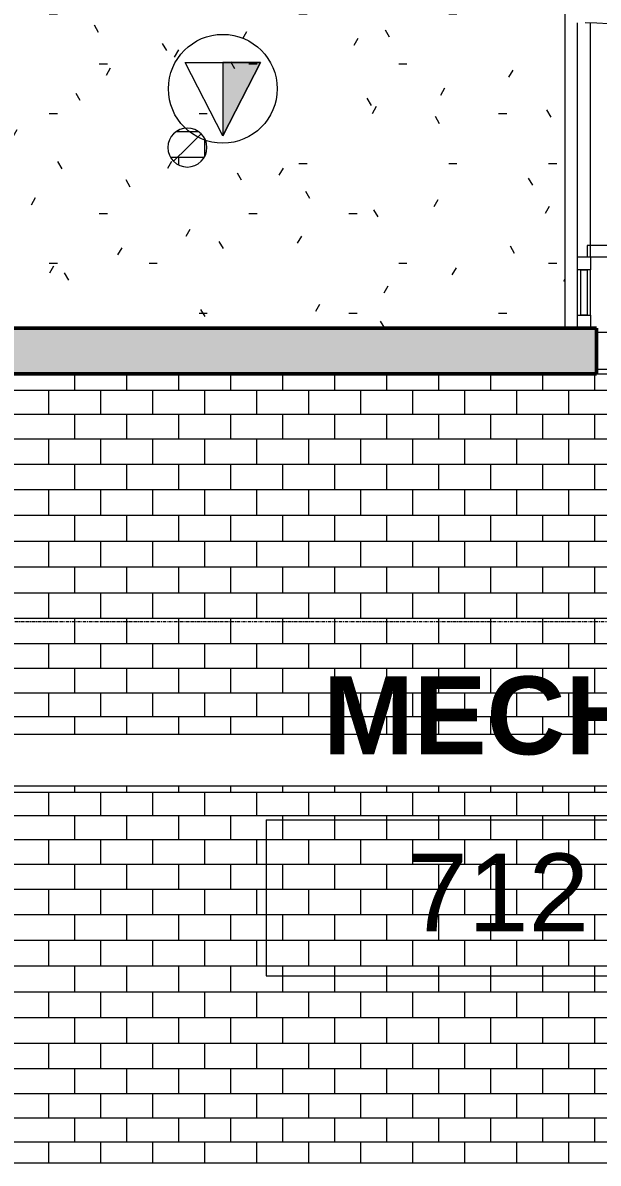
# Model space of a CAD drawing. Header units: inches. Extents: x -956 to 1409, y -1120 to 895.
# Drawn here: x 633.4 to 721.9, y -176.9 to -1.4 of the extents above; entities that cross this region are included whole.
import ezdxf

# ---------------------------------------------------------------- set-up
doc = ezdxf.new("R2010")
doc.units = ezdxf.units.IN
doc.header["$MEASUREMENT"] = 0
doc.linetypes.add('Grid Line', pattern=[0.875, 0.5, -0.125, 0.125, -0.125])
for name, color, linetype, lineweight in [('A-ANNO-NOTE', 131, 'Continuous', 9), ('A-AREA-IDEN', 2, 'Continuous', 9), ('A-CLNG', 13, 'Continuous', 13), ('A-CLNG-PATT', 13, 'Continuous', 13), ('A-DOOR', 31, 'Continuous', 13), ('A-DOOR-FRAM', 31, 'Continuous', 20), ('A-GLAZ-CURT', 52, 'Continuous', 9), ('A-GLAZ-CWMG', 51, 'Continuous', 9), ('A-WALL-PATT', 111, 'Continuous', 13), ('E-LITE-EQPM', 33, 'Continuous', 9), ('I-WALL', 2, 'Continuous', 13), ('S-GRID', 1, 'Continuous', 9)]:
    doc.layers.add(name, color=color, linetype=linetype, lineweight=lineweight)
doc.styles.add('Arial_2', font='arial.ttf', dxfattribs={"height": 12})
doc.styles.add('Arial_B', font='arialbd.ttf', dxfattribs={"height": 12})

# ---------------------------------------------------------------- blocks, each defined once
blk = doc.blocks.new('System Panel - Glazed Centered-4211756-7TH FLOOR TELECOM RCP')
at = {"layer": 'A-GLAZ-CURT', "color": 253, "lineweight": 13}
for p, q in [((-3.5, -0.5), (-3.5, 0.5)), ((-3.5, 0.5), (3.5, 0.5)), ((3.5, 0.5), (3.5, -0.5)), ((3.5, -0.5), (-3.5, -0.5))]:
    blk.add_line(p, q, dxfattribs=at)
blk = doc.blocks.new('Curtain Wall-Store Front-Sgl w swing _ Bar - Elev_ Lobby-3130013-7TH FLOOR TELECOM RCP')
at = {"layer": 'A-DOOR', "color": 53, "lineweight": 20}
for p, q in [((-16.25, -0.5), (-18, -0.5)), ((-18, -0.5), (-18, -36.5)), ((-16.25, -36.5), (-16.25, -0.5)), ((-18, -36.5), (-16.25, -36.5))]:
    blk.add_line(p, q, dxfattribs=at)
at = {"layer": 'A-DOOR', "color": 9, "lineweight": 9}
blk.add_arc((-18, -0.5), 36, 270, 0.5, dxfattribs=at)
blk = doc.blocks.new('Rectangular Mullion - 2_ x 2_ Office Front-2076734-7TH FLOOR TELECOM RCP')
at = {"layer": 'A-GLAZ-CWMG', "color": 9}
for p, q in [((718.71, -46.37), (718.71, -39.37)), ((720.71, -46.37), (720.71, -39.37))]:
    blk.add_line(p, q, dxfattribs=at)
blk = doc.blocks.new('Rectangular Mullion - 2_ x 2_ Office Front-1458103-7TH FLOOR TELECOM RCP')
at = {"layer": 'A-GLAZ-CWMG', "color": 9}
for p, q in [((718.71, -37.37), (718.71, -1.37)), ((720.71, -37.37), (720.71, -1.37))]:
    blk.add_line(p, q, dxfattribs=at)
blk = doc.blocks.new('Rectangular Mullion - 2_ x 2_ Office Front-1467738-7TH FLOOR TELECOM RCP')
at = {"layer": 'A-GLAZ-CWMG', "color": 53, "lineweight": 20}
for p, q in [((-2, 1), (0, 1)), ((-2, -1), (-2, 1)), ((0, 1), (0, -1)), ((0, -1), (-2, -1))]:
    blk.add_line(p, q, dxfattribs=at)
blk = doc.blocks.new('Rectangular Mullion - 2_ x 2_ Office Front-1467735-7TH FLOOR TELECOM RCP')
at = {"layer": 'A-GLAZ-CWMG', "color": 53, "lineweight": 20}
for p, q in [((1, 1), (-1, 1)), ((-1, 1), (-1, -1)), ((1, -1), (1, 1)), ((-1, -1), (1, -1))]:
    blk.add_line(p, q, dxfattribs=at)
blk = doc.blocks.new('Double Flush-HM Frame - 6_-0_ Storeroom 20 MIN-2956951-7TH FLOOR TELECOM RCP')
at = {"layer": 'A-DOOR', "color": 53, "lineweight": 20}
for p, q in [((-54, 38.875), (-52.25, 38.875)), ((-54, 2.875), (-54, 38.875)), ((-52.25, 38.875), (-52.25, 2.875)), ((16.25, 38.875), (16.25, 2.875)), ((18, 38.875), (16.25, 38.875)), ((18, 2.875), (18, 38.875)), ((-52.25, 2.875), (-54, 2.875)), ((16.25, 2.875), (18, 2.875))]:
    blk.add_line(p, q, dxfattribs=at)
at = {"layer": 'A-DOOR', "color": 9, "lineweight": 9}
for centre, start, end in [((-54, 2.875), 359.5, 90), ((18, 2.875), 90, 180.5)]:
    blk.add_arc(centre, 36, start, end, dxfattribs=at)
at = {"layer": 'A-DOOR-FRAM', "color": 53}
for p, q in [((-54, 2.875), (-56, 2.875)), ((-54, 1.125), (-54, 2.875)), ((18, 2.875), (20, 2.875)), ((18, 1.125), (18, 2.875)), ((-53.375, 1.125), (-54, 1.125)), ((-53.375, -1.125), (-53.375, 1.125)), ((17.375, 1.125), (18, 1.125)), ((17.375, -1.125), (17.375, 1.125)), ((-54, -1.125), (-53.375, -1.125)), ((-54, -2.875), (-54, -1.125)), ((18, -1.125), (17.375, -1.125)), ((18, -2.875), (18, -1.125)), ((-56, -2.875), (-54, -2.875)), ((20, -2.875), (18, -2.875))]:
    blk.add_line(p, q, dxfattribs=at)
blk = doc.blocks.new('FP_26-7TH FLOOR TELECOM RCP')
at = {"layer": 'A-CLNG-PATT', "color": 253}
for p, q in [((765.34, -13.39), (765.34, -14.12)), ((761.34, -15.13), (761.34, -17.1)), ((761.93, -14.12), (766.36, -14.12)), ((657.03, -18.1), (660.39, -18.1)), ((657.34, -17.91), (657.34, -18.1)), ((661.34, -19.12), (661.34, -21.99)), ((761.92, -18.1), (766.38, -18.1)), ((765.34, -18.1), (765.34, -18.85)), ((656.12, -22.07), (661.3, -22.07)), ((657.34, -22.07), (657.34, -23.21))]:
    blk.add_line(p, q, dxfattribs=at)
blk = doc.blocks.new('FP_27-7TH FLOOR TELECOM RCP')
at = {"layer": 'A-CLNG-PATT', "color": 253}
for p, q in [((641.34, -55.37), (641.34, -57.9)), ((649.34, -55.37), (649.34, -57.9)), ((657.34, -55.37), (657.34, -57.9)), ((665.34, -55.37), (665.34, -57.9)), ((673.34, -55.37), (673.34, -57.9)), ((681.34, -55.37), (681.34, -57.9)), ((689.34, -55.37), (689.34, -57.9)), ((697.34, -55.37), (697.34, -57.9)), ((705.34, -55.37), (705.34, -57.9)), ((713.34, -55.37), (713.34, -57.9)), ((721.34, -55.37), (721.34, -57.9)), ((618.05, -57.9), (801.15, -57.9)), ((637.34, -57.9), (637.34, -61.61)), ((645.34, -57.9), (645.34, -61.61)), ((653.34, -57.9), (653.34, -61.61)), ((661.34, -57.9), (661.34, -61.61)), ((669.34, -57.9), (669.34, -61.61)), ((677.34, -57.9), (677.34, -61.61)), ((685.34, -57.9), (685.34, -61.61)), ((693.34, -57.9), (693.34, -61.61)), ((701.34, -57.9), (701.34, -61.61)), ((709.34, -57.9), (709.34, -61.61)), ((717.34, -57.9), (717.34, -61.61)), ((618.05, -61.61), (801.15, -61.61)), ((641.34, -61.61), (641.34, -65.4)), ((649.34, -61.61), (649.34, -65.4)), ((657.34, -61.61), (657.34, -65.4)), ((665.34, -61.61), (665.34, -65.4)), ((673.34, -61.61), (673.34, -65.4)), ((681.34, -61.61), (681.34, -65.4)), ((689.34, -61.61), (689.34, -65.4)), ((697.34, -61.61), (697.34, -65.4)), ((705.34, -61.61), (705.34, -65.4)), ((713.34, -61.61), (713.34, -65.4)), ((721.34, -61.61), (721.34, -65.4)), ((618.05, -65.4), (801.15, -65.4)), ((637.34, -65.4), (637.34, -69.27)), ((645.34, -65.4), (645.34, -69.27)), ((653.34, -65.4), (653.34, -69.27)), ((661.34, -65.4), (661.34, -69.27)), ((669.34, -65.4), (669.34, -69.27)), ((677.34, -65.4), (677.34, -69.27)), ((685.34, -65.4), (685.34, -69.27)), ((693.34, -65.4), (693.34, -69.27)), ((701.34, -65.4), (701.34, -69.27)), ((709.34, -65.4), (709.34, -69.27)), ((717.34, -65.4), (717.34, -69.27)), ((618.05, -69.27), (801.15, -69.27)), ((641.34, -69.27), (641.34, -73.19)), ((649.34, -69.27), (649.34, -73.19)), ((657.34, -69.27), (657.34, -73.19)), ((665.34, -69.27), (665.34, -73.19)), ((673.34, -69.27), (673.34, -73.19)), ((681.34, -69.27), (681.34, -73.19)), ((689.34, -69.27), (689.34, -73.19)), ((697.34, -69.27), (697.34, -73.19)), ((705.34, -69.27), (705.34, -73.19)), ((713.34, -69.27), (713.34, -73.19)), ((721.34, -69.27), (721.34, -73.19)), ((618.05, -73.19), (801.15, -73.19)), ((637.34, -73.19), (637.34, -77.14)), ((645.34, -73.19), (645.34, -77.14)), ((653.34, -73.19), (653.34, -77.14)), ((661.34, -73.19), (661.34, -77.14)), ((669.34, -73.19), (669.34, -77.14)), ((677.34, -73.19), (677.34, -77.14)), ((685.34, -73.19), (685.34, -77.14)), ((693.34, -73.19), (693.34, -77.14)), ((701.34, -73.19), (701.34, -77.14)), ((709.34, -73.19), (709.34, -77.14)), ((717.34, -73.19), (717.34, -77.14)), ((618.05, -77.14), (801.15, -77.14)), ((641.34, -77.14), (641.34, -81.12)), ((649.34, -77.14), (649.34, -81.12)), ((657.34, -77.14), (657.34, -81.12)), ((665.34, -77.14), (665.34, -81.12)), ((673.34, -77.14), (673.34, -81.12)), ((681.34, -77.14), (681.34, -81.12)), ((689.34, -77.14), (689.34, -81.12)), ((697.34, -77.14), (697.34, -81.12)), ((705.34, -77.14), (705.34, -81.12)), ((713.34, -77.14), (713.34, -81.12)), ((721.34, -77.14), (721.34, -81.12)), ((618.05, -81.12), (801.15, -81.12)), ((637.34, -81.12), (637.34, -85.1)), ((645.34, -81.12), (645.34, -85.1)), ((653.34, -81.12), (653.34, -85.1)), ((661.34, -81.12), (661.34, -85.1)), ((669.34, -81.12), (669.34, -85.1)), ((677.34, -81.12), (677.34, -85.1)), ((685.34, -81.12), (685.34, -85.1)), ((693.34, -81.12), (693.34, -85.1)), ((701.34, -81.12), (701.34, -85.1)), ((709.34, -81.12), (709.34, -85.1)), ((717.34, -81.12), (717.34, -85.1)), ((618.05, -85.1), (801.15, -85.1)), ((641.34, -85.1), (641.34, -89.07)), ((649.34, -85.1), (649.34, -89.07)), ((657.34, -85.1), (657.34, -89.07)), ((665.34, -85.1), (665.34, -89.07)), ((673.34, -85.1), (673.34, -89.07)), ((681.34, -85.1), (681.34, -89.07)), ((689.34, -85.1), (689.34, -89.07)), ((697.34, -85.1), (697.34, -89.07)), ((705.34, -85.1), (705.34, -89.07)), ((713.34, -85.1), (713.34, -89.07)), ((721.34, -85.1), (721.34, -89.07)), ((618.05, -89.07), (801.15, -89.07)), ((637.34, -89.07), (637.34, -93)), ((645.34, -89.07), (645.34, -93)), ((653.34, -89.07), (653.34, -93)), ((661.34, -89.07), (661.34, -93)), ((669.34, -89.07), (669.34, -93)), ((677.34, -89.07), (677.34, -93)), ((685.34, -89.07), (685.34, -93)), ((693.34, -89.07), (693.34, -93)), ((701.34, -89.07), (701.34, -93)), ((709.34, -89.07), (709.34, -93)), ((717.34, -89.07), (717.34, -93)), ((618.05, -93), (801.15, -93)), ((641.34, -93), (641.34, -96.89)), ((649.34, -93), (649.34, -96.89)), ((657.34, -93), (657.34, -96.89)), ((665.34, -93), (665.34, -96.89)), ((673.34, -93), (673.34, -96.89)), ((681.34, -93), (681.34, -96.89)), ((689.34, -93), (689.34, -96.89)), ((697.34, -93), (697.34, -96.89)), ((705.34, -93), (705.34, -96.89)), ((713.34, -93), (713.34, -96.89)), ((721.34, -93), (721.34, -96.89)), ((618.05, -96.89), (801.15, -96.89)), ((637.34, -96.89), (637.34, -100.71)), ((645.34, -96.89), (645.34, -100.71)), ((653.34, -96.89), (653.34, -100.71)), ((661.34, -96.89), (661.34, -100.71)), ((669.34, -96.89), (669.34, -100.71)), ((677.34, -96.89), (677.34, -100.71)), ((685.34, -96.89), (685.34, -100.71)), ((693.34, -96.89), (693.34, -100.71)), ((701.34, -96.89), (701.34, -100.71)), ((709.34, -96.89), (709.34, -100.71)), ((717.34, -96.89), (717.34, -100.71)), ((618.05, -100.71), (801.15, -100.71)), ((641.34, -100.71), (641.34, -104.46)), ((649.34, -100.71), (649.34, -104.46)), ((657.34, -100.71), (657.34, -104.46)), ((665.34, -100.71), (665.34, -104.46)), ((673.34, -100.71), (673.34, -104.46)), ((681.34, -100.71), (681.34, -104.46)), ((689.34, -100.71), (689.34, -104.46)), ((697.34, -100.71), (697.34, -104.46)), ((705.34, -100.71), (705.34, -104.46)), ((713.34, -100.71), (713.34, -104.46)), ((721.34, -100.71), (721.34, -104.46)), ((618.05, -104.46), (801.15, -104.46)), ((637.34, -104.46), (637.34, -108.1)), ((645.34, -104.46), (645.34, -108.1)), ((653.34, -104.46), (653.34, -108.1)), ((661.34, -104.46), (661.34, -108.1)), ((669.34, -104.46), (669.34, -108.1)), ((677.34, -104.46), (677.34, -108.1)), ((685.34, -104.46), (685.34, -108.1)), ((693.34, -104.46), (693.34, -108.1)), ((701.34, -104.46), (701.34, -108.1)), ((709.34, -104.46), (709.34, -108.1)), ((717.34, -104.46), (717.34, -108.1)), ((618.05, -108.1), (801.15, -108.1)), ((641.34, -108.1), (641.34, -110.87)), ((649.34, -108.1), (649.34, -110.87)), ((657.34, -108.1), (657.34, -110.87)), ((665.34, -108.1), (665.34, -110.87)), ((673.34, -108.1), (673.34, -110.87)), ((681.34, -108.1), (681.34, -110.87)), ((689.34, -108.1), (689.34, -110.87)), ((697.34, -108.1), (697.34, -110.87)), ((705.34, -108.1), (705.34, -110.87)), ((713.34, -108.1), (713.34, -110.87)), ((721.34, -108.1), (721.34, -110.87))]:
    blk.add_line(p, q, dxfattribs=at)
blk = doc.blocks.new('FP_28-7TH FLOOR TELECOM RCP')
at = {"layer": 'A-CLNG-PATT', "color": 253}
for p, q in [((641.34, -118.87), (641.34, -119.75)), ((649.34, -118.87), (649.34, -119.75)), ((657.34, -118.87), (657.34, -119.75)), ((665.34, -118.87), (665.34, -119.75)), ((673.34, -118.87), (673.34, -119.75)), ((681.34, -118.87), (681.34, -119.75)), ((689.34, -118.87), (689.34, -119.75)), ((697.34, -118.87), (697.34, -119.75)), ((705.34, -118.87), (705.34, -119.75)), ((713.34, -118.87), (713.34, -119.75)), ((721.34, -118.87), (721.34, -119.75)), ((618.05, -119.75), (801.15, -119.75)), ((637.34, -119.75), (637.34, -123.35)), ((645.34, -119.75), (645.34, -123.35)), ((653.34, -119.75), (653.34, -123.35)), ((661.34, -119.75), (661.34, -123.35)), ((669.34, -119.75), (669.34, -123.35)), ((677.34, -119.75), (677.34, -123.35)), ((685.34, -119.75), (685.34, -123.35)), ((693.34, -119.75), (693.34, -123.35)), ((701.34, -119.75), (701.34, -123.35)), ((709.34, -119.75), (709.34, -123.35)), ((717.34, -119.75), (717.34, -123.35)), ((618.05, -123.35), (801.15, -123.35)), ((641.34, -123.35), (641.34, -127.04)), ((649.34, -123.35), (649.34, -127.04)), ((657.34, -123.35), (657.34, -127.04)), ((665.34, -123.35), (665.34, -127.04)), ((673.34, -123.35), (673.34, -127.04)), ((681.34, -123.35), (681.34, -127.04)), ((689.34, -123.35), (689.34, -127.04)), ((697.34, -123.35), (697.34, -127.04)), ((705.34, -123.35), (705.34, -127.04)), ((713.34, -123.35), (713.34, -127.04)), ((721.34, -123.35), (721.34, -127.04)), ((618.05, -127.04), (801.15, -127.04)), ((637.34, -127.04), (637.34, -130.83)), ((645.34, -127.04), (645.34, -130.83)), ((653.34, -127.04), (653.34, -130.83)), ((661.34, -127.04), (661.34, -130.83)), ((669.34, -127.04), (669.34, -130.83)), ((677.34, -127.04), (677.34, -130.83)), ((685.34, -127.04), (685.34, -130.83)), ((693.34, -127.04), (693.34, -130.83)), ((701.34, -127.04), (701.34, -130.83)), ((709.34, -127.04), (709.34, -130.83)), ((717.34, -127.04), (717.34, -130.83)), ((618.05, -130.83), (801.15, -130.83)), ((641.34, -130.83), (641.34, -134.68)), ((649.34, -130.83), (649.34, -134.68)), ((657.34, -130.83), (657.34, -134.68)), ((665.34, -130.83), (665.34, -134.68)), ((673.34, -130.83), (673.34, -134.68)), ((681.34, -130.83), (681.34, -134.68)), ((689.34, -130.83), (689.34, -134.68)), ((697.34, -130.83), (697.34, -134.68)), ((705.34, -130.83), (705.34, -134.68)), ((713.34, -130.83), (713.34, -134.68)), ((721.34, -130.83), (721.34, -134.68)), ((618.05, -134.68), (801.15, -134.68)), ((637.34, -134.68), (637.34, -138.59)), ((645.34, -134.68), (645.34, -138.59)), ((653.34, -134.68), (653.34, -138.59)), ((661.34, -134.68), (661.34, -138.59)), ((669.34, -134.68), (669.34, -138.59)), ((677.34, -134.68), (677.34, -138.59)), ((685.34, -134.68), (685.34, -138.59)), ((693.34, -134.68), (693.34, -138.59)), ((701.34, -134.68), (701.34, -138.59)), ((709.34, -134.68), (709.34, -138.59)), ((717.34, -134.68), (717.34, -138.59)), ((618.05, -138.59), (801.15, -138.59)), ((641.34, -138.59), (641.34, -142.55)), ((649.34, -138.59), (649.34, -142.55)), ((657.34, -138.59), (657.34, -142.55)), ((665.34, -138.59), (665.34, -142.55)), ((673.34, -138.59), (673.34, -142.55)), ((681.34, -138.59), (681.34, -142.55)), ((689.34, -138.59), (689.34, -142.55)), ((697.34, -138.59), (697.34, -142.55)), ((705.34, -138.59), (705.34, -142.55)), ((713.34, -138.59), (713.34, -142.55)), ((721.34, -138.59), (721.34, -142.55)), ((618.05, -142.55), (801.15, -142.55)), ((637.34, -142.55), (637.34, -146.52)), ((645.34, -142.55), (645.34, -146.52)), ((653.34, -142.55), (653.34, -146.52)), ((661.34, -142.55), (661.34, -146.52)), ((669.34, -142.55), (669.34, -146.52)), ((677.34, -142.55), (677.34, -146.52)), ((685.34, -142.55), (685.34, -146.52)), ((693.34, -142.55), (693.34, -146.52)), ((701.34, -142.55), (701.34, -146.52)), ((709.34, -142.55), (709.34, -146.52)), ((717.34, -142.55), (717.34, -146.52)), ((618.05, -146.52), (801.15, -146.52)), ((641.34, -146.52), (641.34, -150.5)), ((649.34, -146.52), (649.34, -150.5)), ((657.34, -146.52), (657.34, -150.5)), ((665.34, -146.52), (665.34, -150.5)), ((673.34, -146.52), (673.34, -150.5)), ((681.34, -146.52), (681.34, -150.5)), ((689.34, -146.52), (689.34, -150.5)), ((697.34, -146.52), (697.34, -150.5)), ((705.34, -146.52), (705.34, -150.5)), ((713.34, -146.52), (713.34, -150.5)), ((721.34, -146.52), (721.34, -150.5)), ((618.05, -150.5), (793.65, -150.5)), ((637.34, -150.5), (637.34, -154.47)), ((645.34, -150.5), (645.34, -154.47)), ((653.34, -150.5), (653.34, -154.47)), ((661.34, -150.5), (661.34, -154.47)), ((669.34, -150.5), (669.34, -154.47)), ((677.34, -150.5), (677.34, -154.47)), ((685.34, -150.5), (685.34, -154.47)), ((693.34, -150.5), (693.34, -154.47)), ((701.34, -150.5), (701.34, -154.47)), ((709.34, -150.5), (709.34, -154.47)), ((717.34, -150.5), (717.34, -154.47)), ((618.05, -154.47), (793.65, -154.47)), ((641.34, -154.47), (641.34, -158.41)), ((649.34, -154.47), (649.34, -158.41)), ((657.34, -154.47), (657.34, -158.41)), ((665.34, -154.47), (665.34, -158.41)), ((673.34, -154.47), (673.34, -158.41)), ((681.34, -154.47), (681.34, -158.41)), ((689.34, -154.47), (689.34, -158.41)), ((697.34, -154.47), (697.34, -158.41)), ((705.34, -154.47), (705.34, -158.41)), ((713.34, -154.47), (713.34, -158.41)), ((721.34, -154.47), (721.34, -158.41)), ((618.05, -158.41), (793.65, -158.41)), ((637.34, -158.41), (637.34, -162.31)), ((645.34, -158.41), (645.34, -162.31)), ((653.34, -158.41), (653.34, -162.31)), ((661.34, -158.41), (661.34, -162.31)), ((669.34, -158.41), (669.34, -162.31)), ((677.34, -158.41), (677.34, -162.31)), ((685.34, -158.41), (685.34, -162.31)), ((693.34, -158.41), (693.34, -162.31)), ((701.34, -158.41), (701.34, -162.31)), ((709.34, -158.41), (709.34, -162.31)), ((717.34, -158.41), (717.34, -162.31)), ((618.05, -162.31), (793.65, -162.31)), ((641.34, -162.31), (641.34, -166.14)), ((649.34, -162.31), (649.34, -166.14)), ((657.34, -162.31), (657.34, -166.14)), ((665.34, -162.31), (665.34, -166.14)), ((673.34, -162.31), (673.34, -166.14)), ((681.34, -162.31), (681.34, -166.14)), ((689.34, -162.31), (689.34, -166.14)), ((697.34, -162.31), (697.34, -166.14)), ((705.34, -162.31), (705.34, -166.14)), ((713.34, -162.31), (713.34, -166.14)), ((721.34, -162.31), (721.34, -166.14)), ((618.05, -166.14), (793.65, -166.14)), ((637.34, -166.14), (637.34, -169.9)), ((645.34, -166.14), (645.34, -169.9)), ((653.34, -166.14), (653.34, -169.9)), ((661.34, -166.14), (661.34, -169.9)), ((669.34, -166.14), (669.34, -169.9)), ((677.34, -166.14), (677.34, -169.9)), ((685.34, -166.14), (685.34, -169.9)), ((693.34, -166.14), (693.34, -169.9)), ((701.34, -166.14), (701.34, -169.9)), ((709.34, -166.14), (709.34, -169.9)), ((717.34, -166.14), (717.34, -169.9)), ((618.05, -169.9), (793.65, -169.9)), ((641.34, -169.9), (641.34, -173.56)), ((649.34, -169.9), (649.34, -173.56)), ((657.34, -169.9), (657.34, -173.56)), ((665.34, -169.9), (665.34, -173.56)), ((673.34, -169.9), (673.34, -173.56)), ((681.34, -169.9), (681.34, -173.56)), ((689.34, -169.9), (689.34, -173.56)), ((697.34, -169.9), (697.34, -173.56)), ((705.34, -169.9), (705.34, -173.56)), ((713.34, -169.9), (713.34, -173.56)), ((721.34, -169.9), (721.34, -173.56)), ((618.05, -173.56), (793.65, -173.56)), ((637.34, -173.56), (637.34, -176.87)), ((645.34, -173.56), (645.34, -176.87)), ((653.34, -173.56), (653.34, -176.87)), ((661.34, -173.56), (661.34, -176.87)), ((669.34, -173.56), (669.34, -176.87)), ((677.34, -173.56), (677.34, -176.87)), ((685.34, -173.56), (685.34, -176.87)), ((693.34, -173.56), (693.34, -176.87)), ((701.34, -173.56), (701.34, -176.87)), ((709.34, -173.56), (709.34, -176.87)), ((717.34, -173.56), (717.34, -176.87))]:
    blk.add_line(p, q, dxfattribs=at)
blk = doc.blocks.new('7th Floor Vault4 - 7th Floor Vault-3167701-7TH FLOOR TELECOM RCP')
at = {"layer": 'A-CLNG', "color": 9, "lineweight": 9}
for p, q in [((801.15, -110.87), (618.05, -110.87)), ((801.15, -118.87), (618.05, -118.87)), ((793.65, -176.87), (618.05, -176.87))]:
    blk.add_line(p, q, dxfattribs=at)
for name in ['FP_26-7TH FLOOR TELECOM RCP', 'FP_27-7TH FLOOR TELECOM RCP', 'FP_28-7TH FLOOR TELECOM RCP']:
    blk.add_blockref(name, (0, 0), dxfattribs=at)
blk = doc.blocks.new('Downlight - Recessed Can - 6_ Incandescent - 277V-3276897-7TH FLOOR TELECOM RCP')
at = {"layer": 'E-LITE-EQPM', "color": 9}
for q in [(2.12, 2.12), (-2.12, -2.12)]:
    blk.add_line((0, 0), q, dxfattribs=at)
for start, end in [(360, 180), (180, 360)]:
    blk.add_arc((0, 0), 3, start, end, dxfattribs=at)
blk = doc.blocks.new('18433_1 - AEO NY - CENTRAL_rvt-1-7TH FLOOR TELECOM RCP')
at = {"layer": 'A-CLNG-PATT'}
h = blk.add_hatch(dxfattribs=at)
h.set_pattern_fill('FP_12', color=253, style=0, pattern_type=2)
h.set_pattern_definition([(0, (0, 0), (30.72, 7.68), [1.267, -21.773, 1.267, -21.773, -122.88]), (0, (0, 0), (30.72, 7.68), [-46.08, 1.267, -44.813, 1.267, -21.773, -53.76]), (0, (0, 0), (30.72, 7.68), [-115.2, 1.267, -14.093, 1.267, -37.133]), (120, (11.52, 3.84), (-22.011075, 22.7643), [1.267, -21.773, 1.267, -21.773, -122.88]), (120, (11.52, 3.84), (-22.011075, 22.7643), [-46.08, 1.267, -44.813, 1.267, -21.773, -53.76]), (120, (11.52, 3.84), (-22.011075, 22.7643), [-115.2, 1.267, -14.093, 1.267, -37.133]), (240, (15.36, 19.2), (-8.708925, -30.4443), [1.267, -21.773, 1.267, -21.773, -122.88]), (240, (15.36, 19.2), (-8.708925, -30.4443), [-46.08, 1.267, -44.813, 1.267, -21.773, -53.76]), (240, (15.36, 19.2), (-8.708925, -30.4443), [-115.2, 1.267, -14.093, 1.267, -37.133])])
h.paths.add_polyline_path([(445.42, -94.74), (456.54, -94.74), (456.54, -53.24), (428.54, -53.24), (428.54, -94.74), (429.98, -94.74)], flags=0)
h.paths.add_polyline_path([(423.67, -94.74), (423.67, -48.37), (716.77, -48.37), (716.77, 23.63), (628.4, 23.63), (628.4, 12.13), (604.52, 12.13), (604.52, 42.01), (562.43, 42.01), (562.43, 12.01), (364.43, 12.01), (364.43, 42.01), (317.04, 42.01), (317.04, -48.37), (335.77, -48.37), (335.77, -64.37), (361.92, -64.37), (361.92, -94.74), (404.92, -94.74)], flags=0)
h.paths.add_polyline_path([(391.61, -73.55), (391.61, -68.93), (396.23, -68.93), (396.23, -73.55)], flags=0)
h.paths.add_polyline_path([(358.71, -23.56), (357.93, -23.45), (357.21, -23.15), (356.59, -22.68), (356.11, -22.06), (355.81, -21.33), (355.71, -20.56), (355.81, -19.78), (356.11, -19.06), (356.59, -18.44), (357.21, -17.96), (357.93, -17.66), (358.71, -17.56), (359.49, -17.66), (360.21, -17.96), (360.83, -18.44), (361.31, -19.06), (361.61, -19.78), (361.71, -20.56), (361.61, -21.33), (361.31, -22.06), (360.83, -22.68), (360.21, -23.15), (359.49, -23.45)], flags=0)
h.paths.add_polyline_path([(418.71, -23.56), (417.93, -23.45), (417.21, -23.15), (416.59, -22.68), (416.11, -22.06), (415.81, -21.33), (415.71, -20.56), (415.81, -19.78), (416.11, -19.06), (416.59, -18.44), (417.21, -17.96), (417.93, -17.66), (418.71, -17.56), (419.49, -17.66), (420.21, -17.96), (420.83, -18.44), (421.31, -19.06), (421.61, -19.78), (421.71, -20.56), (421.61, -21.33), (421.31, -22.06), (420.83, -22.68), (420.21, -23.15), (419.49, -23.45)], flags=0)
h.paths.add_polyline_path([(478.71, -23.56), (477.93, -23.45), (477.21, -23.15), (476.59, -22.68), (476.11, -22.06), (475.81, -21.33), (475.71, -20.56), (475.81, -19.78), (476.11, -19.06), (476.59, -18.44), (477.21, -17.96), (477.93, -17.66), (478.71, -17.56), (479.49, -17.66), (480.21, -17.96), (480.83, -18.44), (481.31, -19.06), (481.61, -19.78), (481.71, -20.56), (481.61, -21.33), (481.31, -22.06), (480.79, -22.71), (480.21, -23.15), (479.49, -23.45)], flags=0)
h.paths.add_polyline_path([(538.71, -23.56), (537.93, -23.45), (537.21, -23.15), (536.59, -22.68), (536.11, -22.06), (535.81, -21.33), (535.71, -20.56), (535.81, -19.78), (536.11, -19.06), (536.59, -18.44), (537.21, -17.96), (537.93, -17.66), (538.71, -17.56), (539.49, -17.66), (540.21, -17.96), (540.83, -18.44), (541.31, -19.06), (541.61, -19.78), (541.71, -20.56), (541.61, -21.33), (541.31, -22.06), (540.83, -22.68), (540.21, -23.15), (539.49, -23.45)], flags=0)
h.paths.add_polyline_path([(598.71, -23.56), (597.93, -23.45), (597.21, -23.15), (596.59, -22.68), (596.11, -22.06), (595.81, -21.33), (595.71, -20.56), (595.81, -19.78), (596.11, -19.06), (596.59, -18.44), (597.21, -17.96), (597.93, -17.66), (598.71, -17.56), (599.49, -17.66), (600.21, -17.96), (600.83, -18.44), (601.31, -19.06), (601.61, -19.78), (601.71, -20.56), (601.61, -21.33), (601.31, -22.06), (600.83, -22.68), (600.21, -23.15), (599.49, -23.45)], flags=0)
h.paths.add_polyline_path([(658.71, -23.56), (657.93, -23.45), (657.21, -23.15), (656.59, -22.68), (656.11, -22.06), (655.81, -21.33), (655.71, -20.56), (655.81, -19.78), (656.11, -19.06), (656.59, -18.44), (657.21, -17.96), (657.93, -17.66), (658.71, -17.56), (659.49, -17.66), (660.21, -17.96), (660.83, -18.44), (661.31, -19.06), (661.61, -19.78), (661.71, -20.56), (661.61, -21.33), (661.31, -22.06), (660.83, -22.68), (660.21, -23.15), (659.49, -23.45)], flags=0)
h.paths.add_polyline_path([(625.68, 14.38), (626.15, 14.38), (626.15, 27.88), (631.78, 27.88), (631.78, 42.01), (608.77, 42.01), (608.77, 35.13), (606.77, 35.13), (606.77, 34.26), (625.68, 34.26), (625.68, 14.85)], flags=0)
at = {"layer": 'A-WALL-PATT'}
blk.add_hatch(color=253, dxfattribs=at).paths.add_polyline_path([(611.67, -55.37), (638.27, -55.37), (638.27, -48.37), (611.67, -48.37)], flags=0)
h = blk.add_hatch(color=253, dxfattribs=at)
h.paths.add_polyline_path([(810.15, -55.37), (810.15, -48.37), (797.65, -48.37), (797.65, -55.37), (805.4, -55.37)], flags=0)
h.paths.add_polyline_path([(721.65, -55.37), (721.65, -48.37), (638.27, -48.37), (638.27, -55.37), (714.53, -55.37)], flags=0)
at = {"layer": 'A-CLNG', "color": 253}
for start, end in [(360, 180), (180, 360)]:
    blk.add_arc((658.71, -20.56), 3, start, end, dxfattribs=at)
at = {"layer": 'I-WALL', "color": 253}
for p, q in [((716.77, 23.63), (716.77, -48.37)), ((721.65, -55.37), (797.65, -55.37))]:
    blk.add_line(p, q, dxfattribs=at)
at = {"layer": 'I-WALL', "color": 133, "lineweight": 50}
for p, q in [((611.67, -48.37), (638.27, -48.37)), ((638.27, -48.37), (721.65, -48.37)), ((721.65, -48.37), (721.65, -55.37)), ((638.27, -55.37), (611.67, -55.37)), ((721.65, -55.37), (638.27, -55.37))]:
    blk.add_line(p, q, dxfattribs=at)
at = {"color": 9, "lineweight": 9}
for name, p in [('Rectangular Mullion - 2_ x 2_ Office Front-1458103-7TH FLOOR TELECOM RCP', (0, 0)), ('7th Floor Vault4 - 7th Floor Vault-3167701-7TH FLOOR TELECOM RCP', (0, 0)), ('Downlight - Recessed Can - 6_ Incandescent - 277V-3276897-7TH FLOOR TELECOM RCP', (658.71, -20.56)), ('Rectangular Mullion - 2_ x 2_ Office Front-2076734-7TH FLOOR TELECOM RCP', (0, 0))]:
    blk.add_blockref(name, p, dxfattribs=at)
for name, p, rotation in [('Curtain Wall-Store Front-Sgl w swing _ Bar - Elev_ Lobby-3130013-7TH FLOOR TELECOM RCP', (719.71, -19.37), 89.9999999999999), ('System Panel - Glazed Centered-4211756-7TH FLOOR TELECOM RCP', (719.71, -42.87), 89.9999999999999), ('Rectangular Mullion - 2_ x 2_ Office Front-1467738-7TH FLOOR TELECOM RCP', (719.71, -48.37), 269.9999999999999), ('Double Flush-HM Frame - 6_-0_ Storeroom 20 MIN-2956951-7TH FLOOR TELECOM RCP', (741.65, -51.87), 180)]:
    blk.add_blockref(name, p, dxfattribs=dict(at, rotation=rotation))
at = {"color": 9, "lineweight": 9, "extrusion": (0, 0, -1), "rotation": 90.00000000000011}
blk.add_blockref('Rectangular Mullion - 2_ x 2_ Office Front-1467735-7TH FLOOR TELECOM RCP', (-719.71, -38.37), dxfattribs=at)
blk = doc.blocks.new('5649_structural model_2019_rvt-1-7TH FLOOR TELECOM RCP')
at = {"layer": 'S-GRID', "linetype": 'Grid Line', "lineweight": 13}
blk.add_line((869.79, -93.56), (-835.82, -93.56), dxfattribs=at)
blk = doc.blocks.new('Room Tag - Room Tag-84095-7TH FLOOR TELECOM RCP')
at = {"layer": 'A-AREA-IDEN'}
for p, q in [((-0.375, -0.0625), (-0.375, -0.3125)), ((-0.375, -0.0625), (0.375, -0.0625)), ((0.375, -0.0625), (0.375, -0.3125)), ((-0.375, -0.3125), (0.375, -0.3125))]:
    blk.add_line(p, q, dxfattribs=at)

msp = doc.modelspace()

# ---------------------------------------------------------------- hatches: boundary and pattern name
at = {"layer": 'A-ANNO-NOTE'}
msp.add_hatch(color=256, dxfattribs=at).paths.add_polyline_path([(664.16, -18.74), (664.16, -7.49), (669.97, -7.49), (669.37, -8.65)], flags=0)

# ---------------------------------------------------------------- linework, layer by layer
at = {"layer": 'A-ANNO-NOTE', "lineweight": 20}
for p, q in [((658.35, -7.49), (669.97, -7.49)), ((664.16, -18.74), (658.35, -7.49)), ((669.97, -7.49), (664.16, -18.74))]:
    msp.add_line(p, q, dxfattribs=at)
at = {"layer": 'A-ANNO-NOTE'}
for p, q in [((664.16, -18.74), (669.97, -7.49)), ((669.97, -7.49), (664.16, -7.49)), ((664.16, -7.49), (664.16, -18.74)), ((664.16, -7.49), (664.16, -18.74))]:
    msp.add_line(p, q, dxfattribs=at)
msp.add_circle((664.16, -11.52), 8.37, dxfattribs=at)

# ---------------------------------------------------------------- block references
at = {"lineweight": 5}
for name in ['18433_1 - AEO NY - CENTRAL_rvt-1-7TH FLOOR TELECOM RCP', '5649_structural model_2019_rvt-1-7TH FLOOR TELECOM RCP']:
    msp.add_blockref(name, (0, 0), dxfattribs=at)
at = {"layer": 'A-AREA-IDEN', "xscale": 95.99999999999994, "yscale": 95.99999999999994, "zscale": 95.99999999999994}
msp.add_blockref('Room Tag - Room Tag-84095-7TH FLOOR TELECOM RCP', (706.82, -118.03), dxfattribs=at)

# ---------------------------------------------------------------- texts
at = {"layer": 'A-AREA-IDEN', "char_height": 12, "attachment_point": 1}
for s, insert, width, style in [('MECH.', (679.58, -101.96), 65.751, 'Arial_B'), ('712', (692.54, -129.21), 33.633, 'Arial_2')]:
    msp.add_mtext(s, dxfattribs=dict(at, insert=insert, width=width, style=style))

doc.saveas('drawing.dxf')
